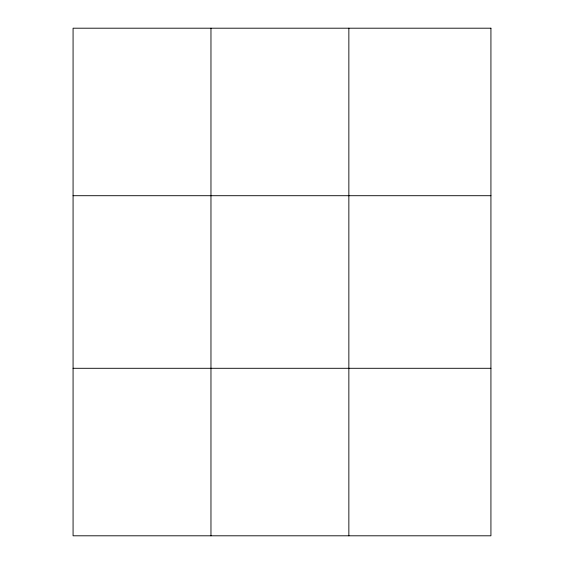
<?xml version="1.0" encoding="UTF-8"?>
<svg xmlns="http://www.w3.org/2000/svg" width="564" height="564" viewBox="0 0 564 564"><rect width="100%" height="100%" fill="white"/><g stroke="black" fill="none" stroke-linecap="round" stroke-linejoin="round"><path stroke-width="0.85" d="M210.964 535.8L210.964 28.2M348.855 535.8L348.855 28.2M73.073 195.708L490.927 195.708M73.073 368.292L490.927 368.292M490.927 28.2L490.927 535.8L73.073 535.8L73.073 28.2L490.927 28.2"/></g></svg>
